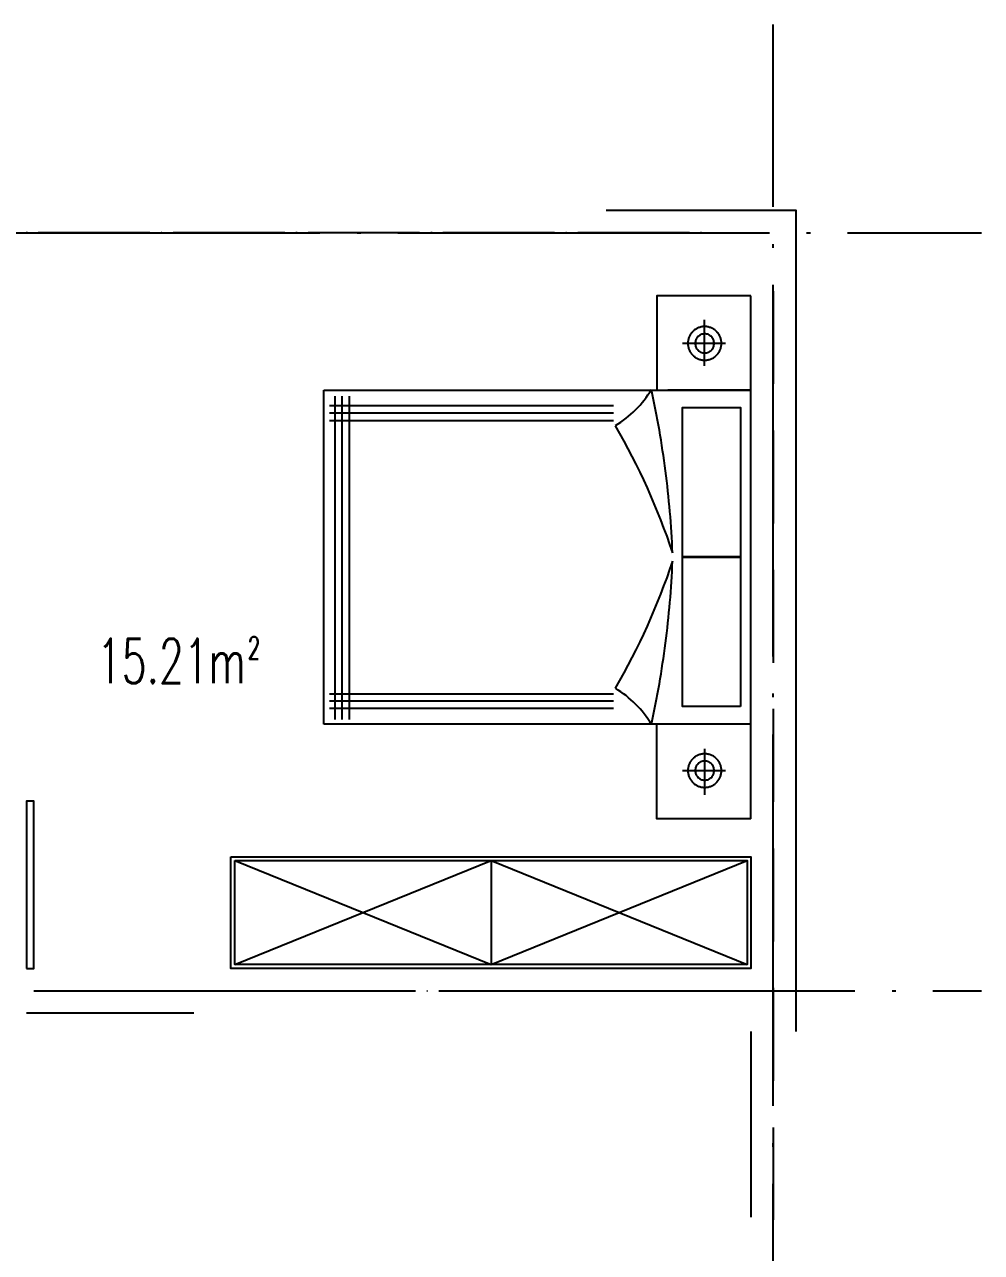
# Model space of a CAD drawing. Header units: millimetres. Extents: x -1120 to 100154, y -9529 to 14223.
# Drawn here: x 8970 to 14121, y 7611 to 14221 of the extents above; entities that cross this region are included whole.
import ezdxf

# ---------------------------------------------------------------- set-up
doc = ezdxf.new("R2010")
doc.units = ezdxf.units.MM
doc.linetypes.add('DOTE', pattern=[2.42, 2, -0.2, 0.02, -0.2])
for name, color, linetype in [('A-DOTE', 1, 'Continuous'), ('A-房间名称', 7, 'Continuous'), ('A-立面看线', 7, 'Continuous')]:
    doc.layers.add(name, color=color, linetype=linetype)
doc.styles.add('_TCH_WINDOW', font='SIMPLEX', dxfattribs={"bigfont": 'GBCBIG'})

msp = doc.modelspace()

# ---------------------------------------------------------------- linework, layer by layer
at = {"layer": 'A-DOTE', "linetype": 'DOTE', "ltscale": 1000}
for p, q in [((13000, -3700.5), (13000, 14221.2)), ((-1120, 13100), (14121.1, 13100)), ((6600.1, 9020), (14121.1, 9020))]:
    msp.add_line(p, q, dxfattribs=at)
at = {"layer": 'A-立面看线'}
for points in [[(12101.3, 13222), (13121.9, 13222), (13121.9, 8800.1)], [(8985.1, 13100.1), (8978.6, 13100.1)], [(9644.5, 13100.1), (9043.9, 13100.1)], [(9709.7, 13100.1), (9705.4, 13100.1)], [(10371.3, 13100.1), (9770.7, 13100.1)], [(10436.6, 13100.1), (10430, 13100.1)], [(11095.9, 13100.1), (10497.5, 13100.1)], [(11163.4, 13100.1), (11156.8, 13100.1)], [(11822.7, 13100.1), (11222.1, 13100.1)], [(11888, 13100.1), (11883.7, 13100.1)], [(12549.5, 13100.1), (11948.9, 13100.1)], [(12614.8, 13100.1), (12608.3, 13100.1)], [(12880.3, 12760.6), (12373.3, 12760.6), (12373.3, 12253.6)], [(12880.3, 12253.6), (12880.3, 12760.6)], [(13000, 12786.7), (13000, 12286.2)], [(12630.1, 12384.2), (12630.1, 12632.2)], [(12540.8, 12504.9), (12541, 12500.3), (12541.3, 12495.7), (12541.9, 12491.2), (12542.7, 12486.7), (12543.7, 12482.4), (12544.9, 12478.1), (12546.3, 12473.9), (12547.9, 12469.8), (12549.7, 12465.8), (12551.7, 12461.9), (12553.9, 12458.1), (12556.3, 12454.4), (12558.8, 12450.9), (12561.5, 12447.5), (12564.3, 12444.2), (12567.3, 12441.1), (12570.4, 12438.1), (12573.7, 12435.3), (12577.1, 12432.6), (12580.7, 12430.1), (12584.3, 12427.7), (12588.1, 12425.5), (12592, 12423.5), (12596, 12421.7), (12600.1, 12420.1), (12604.3, 12418.7), (12608.6, 12417.5), (12613, 12416.5), (12617.4, 12415.7), (12621.9, 12415.1), (12626.5, 12414.7), (12631.2, 12414.6), (12635.8, 12414.7), (12640.4, 12415.1), (12644.9, 12415.7), (12649.4, 12416.5), (12653.7, 12417.5), (12658, 12418.7), (12662.2, 12420.1), (12666.3, 12421.7), (12670.3, 12423.5), (12674.2, 12425.5), (12678, 12427.7), (12681.6, 12430.1), (12685.2, 12432.6), (12688.6, 12435.3), (12691.9, 12438.1), (12695, 12441.1), (12698, 12444.2), (12700.8, 12447.5), (12703.5, 12450.9), (12706, 12454.4), (12708.4, 12458.1), (12710.6, 12461.9), (12712.6, 12465.8), (12714.4, 12469.8), (12716, 12473.9), (12717.4, 12478.1), (12718.6, 12482.4), (12719.6, 12486.7), (12720.4, 12491.2), (12721, 12495.7), (12721.3, 12500.3), (12721.5, 12504.9), (12721.3, 12509.6), (12721, 12514.2), (12720.4, 12518.7), (12719.6, 12523.1), (12718.6, 12527.5), (12717.4, 12531.8), (12716, 12536), (12714.4, 12540.1), (12712.6, 12544.1), (12710.6, 12548), (12708.4, 12551.8), (12706, 12555.4), (12703.5, 12559), (12700.8, 12562.4), (12698, 12565.7), (12695, 12568.8), (12691.9, 12571.8), (12688.6, 12574.6), (12685.2, 12577.3), (12681.6, 12579.8), (12678, 12582.2), (12674.2, 12584.3), (12670.3, 12586.3), (12666.3, 12588.1), (12662.2, 12589.8), (12658, 12591.2), (12653.7, 12592.4), (12649.4, 12593.4), (12644.9, 12594.2), (12640.4, 12594.8), (12635.8, 12595.1), (12631.2, 12595.2), (12626.5, 12595.1), (12621.9, 12594.8), (12617.4, 12594.2), (12613, 12593.4), (12608.6, 12592.4), (12604.3, 12591.2), (12600.1, 12589.8), (12596, 12588.1), (12592, 12586.3), (12588.1, 12584.3), (12584.3, 12582.2), (12580.7, 12579.8), (12577.1, 12577.3), (12573.7, 12574.6), (12570.4, 12571.8), (12567.3, 12568.8), (12564.3, 12565.7), (12561.5, 12562.4), (12558.8, 12559), (12556.3, 12555.4), (12553.9, 12551.8), (12551.7, 12548), (12549.7, 12544.1), (12547.9, 12540.1), (12546.3, 12536), (12544.9, 12531.8), (12543.7, 12527.5), (12542.7, 12523.1), (12541.9, 12518.7), (12541.3, 12514.2), (12541, 12509.6), (12540.8, 12504.9)], [(12743.2, 12503.9), (12512.6, 12503.9)], [(12580, 12504.9), (12580.3, 12499.7), (12581.1, 12494.6), (12582.3, 12489.7), (12584, 12485), (12586.2, 12480.6), (12588.7, 12476.3), (12591.7, 12472.4), (12595, 12468.8), (12598.6, 12465.5), (12602.6, 12462.5), (12606.8, 12460), (12611.2, 12457.8), (12615.9, 12456.1), (12620.8, 12454.8), (12625.9, 12454.1), (12631.2, 12453.8), (12636.4, 12454.1), (12641.5, 12454.8), (12646.4, 12456.1), (12651.1, 12457.8), (12655.5, 12460), (12659.7, 12462.5), (12663.7, 12465.5), (12667.3, 12468.8), (12670.6, 12472.4), (12673.6, 12476.3), (12676.1, 12480.6), (12678.3, 12485), (12680, 12489.7), (12681.3, 12494.6), (12682, 12499.7), (12682.3, 12504.9), (12682, 12510.2), (12681.3, 12515.2), (12680, 12520.1), (12678.3, 12524.8), (12676.1, 12529.3), (12673.6, 12533.5), (12670.6, 12537.5), (12667.3, 12541.1), (12663.7, 12544.4), (12659.7, 12547.3), (12655.5, 12549.9), (12651.1, 12552.1), (12646.4, 12553.8), (12641.5, 12555), (12636.4, 12555.8), (12631.2, 12556.1), (12625.9, 12555.8), (12620.8, 12555), (12615.9, 12553.8), (12611.2, 12552.1), (12606.8, 12549.9), (12602.6, 12547.3), (12598.6, 12544.4), (12595, 12541.1), (12591.7, 12537.5), (12588.7, 12533.5), (12586.2, 12529.3), (12584, 12524.8), (12582.3, 12520.1), (12581.1, 12515.2), (12580.3, 12510.2), (12580, 12504.9)], [(12373.3, 12421.2), (12373.3, 12421.2)], [(10580.2, 10454), (10580.2, 12253.6)], [(10580.2, 12253.6), (12880.3, 12253.6)], [(12151, 12061.9), (12165.7, 12071.2), (12180.1, 12080.9), (12194.1, 12091), (12207.9, 12101.5), (12221.3, 12112.4), (12234.3, 12123.7), (12247, 12135.3), (12259.4, 12147.4), (12271.4, 12159.8), (12283, 12172.5), (12294.2, 12185.7), (12305.1, 12199.1), (12315.5, 12212.9), (12325.5, 12227), (12335.2, 12241.4), (12344.4, 12256.1)], [(12458.1, 11378.1), (12456.9, 11405.7), (12455.5, 11433.4), (12454, 11461), (12452.3, 11488.6), (12450.4, 11516.3), (12448.5, 11543.9), (12446.3, 11571.4), (12444, 11599), (12441.6, 11626.6), (12439, 11654.1), (12436.3, 11681.6), (12433.4, 11709.2), (12430.4, 11736.7), (12427.2, 11764.1), (12423.9, 11791.6), (12420.4, 11819), (12416.7, 11846.4), (12413, 11873.8), (12409, 11901.2), (12404.9, 11928.6), (12400.7, 11955.9), (12396.3, 11983.2), (12391.8, 12010.5), (12387.1, 12037.8), (12382.3, 12065), (12377.3, 12092.3), (12372.2, 12119.4), (12366.9, 12146.6), (12361.5, 12173.8), (12355.9, 12200.9), (12350.2, 12227.9), (12344.3, 12255)], [(12880.3, 12253.6), (12432, 12253.6)], [(12880.3, 10454), (12880.3, 12253.6)], [(12140.4, 12168.7), (10610.6, 12168.7)], [(10641.1, 10480.1), (10641.1, 12221)], [(10680.3, 10480.1), (10680.3, 12221)], [(10719.5, 10480.1), (10719.5, 12221)], [(12140.4, 12129.6), (10610.6, 12129.6)], [(12823.7, 11352.7), (12512.6, 11352.7), (12512.6, 12160), (12823.7, 12160), (12823.7, 11352.7)], [(12140.4, 12088.2), (10610.6, 12088.2)], [(12459.3, 11378), (12444.1, 11422.4), (12428.4, 11466.6), (12412.1, 11510.5), (12395.3, 11554.3), (12377.9, 11597.9), (12360.1, 11641.2), (12341.6, 11684.3), (12322.7, 11727.1), (12303.2, 11769.8), (12283.1, 11812.1), (12262.6, 11854.3), (12241.5, 11896.1), (12219.9, 11937.7), (12197.8, 11979.1), (12175.2, 12020.2), (12152, 12061)], [(13000, 12036), (13000, 11535.5)], [(12152, 10648.8), (12175.2, 10689.6), (12197.8, 10730.7), (12219.9, 10772), (12241.5, 10813.6), (12262.6, 10855.5), (12283.1, 10897.6), (12303.2, 10940), (12322.7, 10982.6), (12341.6, 11025.5), (12360.1, 11068.6), (12377.9, 11111.9), (12395.3, 11155.4), (12412.1, 11199.2), (12428.4, 11243.2), (12444.1, 11287.4), (12459.3, 11331.8)], [(12344.3, 10454.7), (12350.2, 10481.8), (12355.9, 10508.9), (12361.5, 10536), (12366.9, 10563.1), (12372.2, 10590.3), (12377.3, 10617.5), (12382.3, 10644.7), (12387.1, 10671.9), (12391.8, 10699.2), (12396.3, 10726.5), (12400.7, 10753.8), (12404.9, 10781.2), (12409, 10808.5), (12413, 10835.9), (12416.7, 10863.3), (12420.4, 10890.7), (12423.9, 10918.2), (12427.2, 10945.6), (12430.4, 10973.1), (12433.4, 11000.6), (12436.3, 11028.1), (12439, 11055.6), (12441.6, 11083.2), (12444, 11110.7), (12446.3, 11138.3), (12448.5, 11165.9), (12450.4, 11193.5), (12452.3, 11221.1), (12454, 11248.7), (12455.5, 11276.4), (12456.9, 11304), (12458.1, 11331.7)], [(12823.7, 10549.7), (12512.6, 10549.7), (12512.6, 11357), (12823.7, 11357), (12823.7, 10549.7)], [(13000, 11285.2), (13000, 10784.7)], [(12344.4, 10453.6), (12335.2, 10468.3), (12325.5, 10482.8), (12315.5, 10496.9), (12305.1, 10510.6), (12294.2, 10524.1), (12283, 10537.2), (12271.4, 10550), (12259.4, 10562.4), (12247, 10574.4), (12234.3, 10586.1), (12221.3, 10597.4), (12207.9, 10608.3), (12194.1, 10618.8), (12180.1, 10628.9), (12165.7, 10638.6), (12151, 10647.8)], [(12140.4, 10617.2), (10610.6, 10617.2)], [(12140.4, 10578), (10610.6, 10578)], [(12140.4, 10538.8), (10610.6, 10538.8)], [(13000, 10536.7), (13000, 10036.2)], [(12880.3, 10454), (10580.2, 10454)], [(12880.3, 9944.8), (12373.3, 9944.8), (12373.3, 10454)], [(12880.3, 9944.8), (12880.3, 10454), (12460.3, 10454)], [(12630.1, 10321.2), (12630.1, 10075.3)], [(12373.3, 10284.2), (12373.3, 10284.2)], [(12540.8, 10204.8), (12541, 10200.2), (12541.3, 10195.6), (12541.9, 10191.1), (12542.7, 10186.6), (12543.7, 10182.2), (12544.9, 10177.9), (12546.3, 10173.8), (12547.9, 10169.7), (12549.7, 10165.7), (12551.7, 10161.8), (12553.9, 10158), (12556.3, 10154.3), (12558.8, 10150.8), (12561.5, 10147.4), (12564.3, 10144.1), (12567.3, 10140.9), (12570.4, 10138), (12573.7, 10135.1), (12577.1, 10132.4), (12580.7, 10129.9), (12584.3, 10127.6), (12588.1, 10125.4), (12592, 10123.4), (12596, 10121.6), (12600.1, 10120), (12604.3, 10118.6), (12608.6, 10117.3), (12613, 10116.3), (12617.4, 10115.5), (12621.9, 10115), (12626.5, 10114.6), (12631.2, 10114.5), (12635.8, 10114.6), (12640.4, 10115), (12644.9, 10115.5), (12649.4, 10116.3), (12653.7, 10117.3), (12658, 10118.6), (12662.2, 10120), (12666.3, 10121.6), (12670.3, 10123.4), (12674.2, 10125.4), (12678, 10127.6), (12681.6, 10129.9), (12685.2, 10132.4), (12688.6, 10135.1), (12691.9, 10138), (12695, 10140.9), (12698, 10144.1), (12700.8, 10147.4), (12703.5, 10150.8), (12706, 10154.3), (12708.4, 10158), (12710.6, 10161.8), (12712.6, 10165.7), (12714.4, 10169.7), (12716, 10173.8), (12717.4, 10177.9), (12718.6, 10182.2), (12719.6, 10186.6), (12720.4, 10191.1), (12721, 10195.6), (12721.3, 10200.2), (12721.5, 10204.8), (12721.3, 10209.5), (12721, 10214), (12720.4, 10218.6), (12719.6, 10223), (12718.6, 10227.4), (12717.4, 10231.7), (12716, 10235.9), (12714.4, 10240), (12712.6, 10244), (12710.6, 10247.9), (12708.4, 10251.6), (12706, 10255.3), (12703.5, 10258.8), (12700.8, 10262.2), (12698, 10265.5), (12695, 10268.7), (12691.9, 10271.7), (12688.6, 10274.5), (12685.2, 10277.2), (12681.6, 10279.7), (12678, 10282), (12674.2, 10284.2), (12670.3, 10286.2), (12666.3, 10288), (12662.2, 10289.6), (12658, 10291.1), (12653.7, 10292.3), (12649.4, 10293.3), (12644.9, 10294.1), (12640.4, 10294.6), (12635.8, 10295), (12631.2, 10295.1), (12626.5, 10295), (12621.9, 10294.6), (12617.4, 10294.1), (12613, 10293.3), (12608.6, 10292.3), (12604.3, 10291.1), (12600.1, 10289.6), (12596, 10288), (12592, 10286.2), (12588.1, 10284.2), (12584.3, 10282), (12580.7, 10279.7), (12577.1, 10277.2), (12573.7, 10274.5), (12570.4, 10271.7), (12567.3, 10268.7), (12564.3, 10265.5), (12561.5, 10262.2), (12558.8, 10258.8), (12556.3, 10255.3), (12553.9, 10251.6), (12551.7, 10247.9), (12549.7, 10244), (12547.9, 10240), (12546.3, 10235.9), (12544.9, 10231.7), (12543.7, 10227.4), (12542.7, 10223), (12541.9, 10218.6), (12541.3, 10214), (12541, 10209.5), (12540.8, 10204.8)], [(12580, 10204.8), (12580.3, 10199.6), (12581.1, 10194.5), (12582.3, 10189.6), (12584, 10184.9), (12586.2, 10180.4), (12588.7, 10176.2), (12591.7, 10172.3), (12595, 10168.6), (12598.6, 10165.3), (12602.6, 10162.4), (12606.8, 10159.8), (12611.2, 10157.7), (12615.9, 10156), (12620.8, 10154.7), (12625.9, 10153.9), (12631.2, 10153.7), (12636.4, 10153.9), (12641.5, 10154.7), (12646.4, 10156), (12651.1, 10157.7), (12655.5, 10159.8), (12659.7, 10162.4), (12663.7, 10165.3), (12667.3, 10168.6), (12670.6, 10172.3), (12673.6, 10176.2), (12676.1, 10180.4), (12678.3, 10184.9), (12680, 10189.6), (12681.3, 10194.5), (12682, 10199.6), (12682.3, 10204.8), (12682, 10210), (12681.3, 10215.1), (12680, 10220), (12678.3, 10224.7), (12676.1, 10229.2), (12673.6, 10233.4), (12670.6, 10237.3), (12667.3, 10241), (12663.7, 10244.3), (12659.7, 10247.2), (12655.5, 10249.8), (12651.1, 10251.9), (12646.4, 10253.6), (12641.5, 10254.9), (12636.4, 10255.7), (12631.2, 10255.9), (12625.9, 10255.7), (12620.8, 10254.9), (12615.9, 10253.6), (12611.2, 10251.9), (12606.8, 10249.8), (12602.6, 10247.2), (12598.6, 10244.3), (12595, 10241), (12591.7, 10237.3), (12588.7, 10233.4), (12586.2, 10229.2), (12584, 10224.7), (12582.3, 10220), (12581.1, 10215.1), (12580.3, 10210), (12580, 10204.8)], [(12743.2, 10203.7), (12512.6, 10203.7)], [(8980.7, 9139.6), (9019.9, 9139.6), (9019.9, 10040.5), (8980.7, 10040.5), (8980.7, 9139.6)], [(13000, 9785.9), (13000, 9285.4)], [(10079.7, 9740.2), (12880.3, 9740.2)], [(10079.7, 9740.2), (12880.3, 9740.2), (12880.3, 9139.6), (10079.7, 9139.6), (10079.7, 9740.2)], [(10101.4, 9720.6), (11481.1, 9161.4)], [(10101.4, 9720.6), (12860.7, 9720.6), (12860.7, 9161.4), (10101.4, 9161.4), (10101.4, 9720.6)], [(10101.4, 9161.4), (11481.1, 9720.6), (11481.1, 9161.4), (12860.7, 9720.6)], [(11481.1, 9720.6), (12860.7, 9161.4)], [(9022.1, 9019.9), (9622.7, 9019.9)], [(9681.5, 9019.9), (9688, 9019.9)], [(9748.9, 9019.9), (10347.3, 9019.9)], [(10408.3, 9019.9), (10414.8, 9019.9)], [(10473.6, 9019.9), (11074.2, 9019.9)], [(11135.1, 9019.9), (11139.4, 9019.9)], [(11200.4, 9019.9), (11801, 9019.9)], [(11859.7, 9019.9), (11866.3, 9019.9)], [(11927.2, 9019.9), (12525.6, 9019.9)], [(12586.5, 9019.9), (12593.1, 9019.9)], [(13000, 9035.2), (13000, 8534.7)], [(8980.7, 8900.2), (9881.7, 8900.2)], [(12880.3, 8800.1), (12880.3, 7801.3)], [(13000, 8284.4), (13000, 7786.1)]]:
    msp.add_lwpolyline(points, dxfattribs=at)

# ---------------------------------------------------------------- texts
at = {"layer": 'A-房间名称', "style": '_TCH_WINDOW', "width": 0.65}
for s, height, p in [('15.21m', 240, (9359.3, 10675)), ('2', 120, (10171.5, 10805))]:
    msp.add_text(s, height=height, dxfattribs=at).set_placement(p)

doc.saveas('drawing.dxf')
